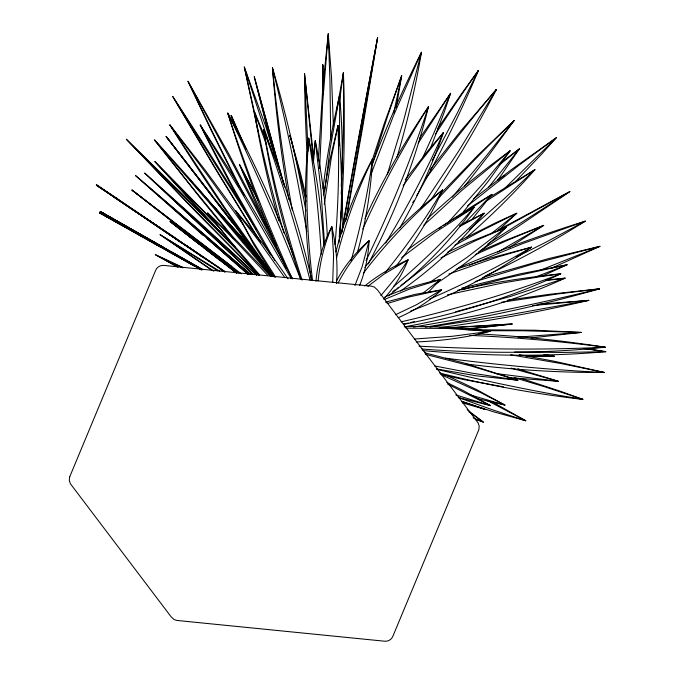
<?xml version="1.0" encoding="UTF-8"?>
<svg xmlns="http://www.w3.org/2000/svg" width="675" height="675" viewBox="0 0 675 675"><rect width="100%" height="100%" fill="white"/><g stroke="black" fill="none" stroke-linecap="round" stroke-linejoin="round"><path stroke-width="1.01" d="M340.867 212.093L340.402 236.807M322.599 93.724L322.734 64.758L322.836 93.901M289.972 136.645L289.972 135.422L290.419 136.974M322.523 94.567L322.734 64.758L322.81 94.061M343.069 227.458L341.963 190.51M339.55 145.699L339.609 95.504C332.404 126.233 326.658 157.334 323.038 188.705M319.621 168.564L322.616 103.621L328.236 33.75L331.535 77.153L333.408 126.301M318.322 160.886L322.709 88.619L328.236 33.75L329.974 81.169L330.742 139.691M341.904 173.087L343.187 135.844A1712.72 1202.774 59.2 0 0 343.415 72.681L336.715 109.873M341.221 194.062C343.052 161.232 342.512 128.258 339.609 95.504L329.923 149.858L324.65 191.067M341.229 186.384L341.677 178.225M332.691 282.336L333.585 255.547L331.813 226.69C322.886 243.574 317.638 262.288 315.968 281.289M313.411 162.726L315.293 140.729C321.722 172.631 325.941 204.998 327.392 237.516M335.053 244.713C338.361 205.132 339.415 165.358 337.973 125.66L329.24 162.557L323.637 195.143M339.23 236.9C344.292 182.326 345.262 127.432 343.415 72.681L339.753 99.284M312.854 160.869L315.293 140.729L320.937 189.709L324.498 243.675M336.462 283.567C338.04 264.516 336.066 245.295 331.813 226.69C324.43 243.911 319.916 262.305 318.161 280.943M338.977 242.688C342.63 203.782 342.377 164.498 337.973 125.66L331.408 157.3L324.312 204.238M341.533 232.757L357.016 146.298L377.62 37.564L363.209 124.192L346.3 219.434M341.719 233.069L364.517 106.903A1712.72 218.59 -78.2 0 1 377.62 37.564L345.592 221.012M396.2 107.468L401.692 75.642L384.21 123.702L371.343 162.835M393.668 112.987L401.692 75.642L387.458 116.581L371.933 165.215M335.914 251.893C344.183 219.544 356.602 188.283 372.566 158.963C370.87 190.282 366.044 221.468 357.615 251.699M336.454 258.348C345.018 224.092 357.126 190.721 372.566 158.963C367.791 193.328 360.577 227.348 351.059 260.71M397.018 157.165C407.211 122.707 415.446 87.674 421.47 52.253C402.916 89.235 386.049 127.086 371.697 165.89M387.273 174.462L403.456 121.196L421.47 52.253L393.491 115.678L370.82 174.724M430.616 147.791L444.319 111.957L450.596 93.293L419.42 138.645M359.699 285.238C365.403 271.072 368.331 255.892 369.098 240.663C355.987 252.079 344.545 265.604 336.479 281.053M437.797 128.427L462.206 92.812L478.457 70.394C460.856 112.312 440.632 153.107 418.399 192.755M362.804 229.061C381.603 186.739 403.692 145.91 428.431 106.777C415.15 161.435 394.512 214.194 368.314 263.925M354.907 285.559L362.154 266.676L369.098 240.663C356.746 253.167 346.073 267.401 338.099 283.087M364.913 218.683C382.767 179.618 404.325 142.307 428.431 106.777C411.277 159.418 390.133 210.701 366.095 260.558M422.525 158.11L433.822 133.186L450.596 93.293L418.179 143.159M478.457 70.394L456.958 113.695L432.228 160.549M399.76 228.04C417.175 197.707 432.051 165.873 443.332 132.739L429.013 149.445L405.287 179.71M412.737 202.627L413.775 200.829M416.872 195.446L417.901 193.649M385.695 243.067C407.126 207.512 426.524 170.707 443.332 132.739L420.382 161.882L403.076 185.777M435.645 134.047L438.927 128.9A1712.72 1608.922 -33.7 0 1 478.457 70.394M430.945 199.868C454.84 164.354 476.736 127.491 496.378 89.454L460.772 130.975L430.177 169.687M420.643 208.617L458.485 151.411L496.378 89.454A1712.72 1674.101 32.7 0 0 452.334 143.471L425.706 178.588M497.711 180.301L519.396 148.821L500.909 162.734M364.846 267.452C386.952 238.106 413.573 212.338 442.623 189.928C430.245 217.291 414.416 243.067 395.702 266.541M363.336 273.274C386.48 242.587 413.252 214.701 442.623 189.928C425.68 218.945 406.367 246.561 385.138 272.599M464.468 186.418L488.793 155.267L514.122 120.58L477.934 155.242L439.838 194.619M472.601 218.616L491.991 194.366L473.808 205.352L443.281 225.602M463.362 211.84L488.059 181.491L510.131 150.778C481.393 171.804 453.634 194.214 427.613 218.54M488.801 186.983L519.396 148.821L499.652 164.708M452.368 197.108L485.654 156.71L514.122 120.58A1712.72 1231.9 -74.7 0 0 468.653 166.067L439.18 197.421M380.818 295.65L398.14 274.75L408.164 259.782C392.707 266.735 377.806 275.198 364.728 286.031M383.586 299.093C394.107 287.651 402.443 274.236 408.164 259.782L383.847 274.244L367.85 286.327M447.694 223.037L483.891 182.613L510.131 150.778L462.088 190.19L423.883 225.138M515.498 181.575L541.882 153.858L556.301 137.734L511.363 169.67L473.825 198.61M464.231 223.67L491.991 194.366L458.089 216.953M428.878 291.659L440.429 279.534C421.419 283.584 402.621 289.01 384.877 297M505.052 188.08L556.301 137.734L518.653 165.493L467.446 205.993M497.804 230.934L516.797 213.232L496.538 222.37L458.333 241.481M466.096 237.76C490.497 216.582 513.608 193.902 534.946 169.636L489.113 197.632M393.449 286.664C422.28 262.33 449.491 236.014 474.086 207.385C451.052 219.831 428.777 233.753 407.995 249.708M469.277 229.677L504.368 198.653L534.946 169.636L487.232 200.517M401.65 257.656L434.818 232.605L474.086 207.385C450.596 241.321 421.158 270.937 388.344 295.869M491.602 233.364L516.797 213.232L483.46 229.77L454.958 245.227M396.942 288.562L398.562 287.339M400.992 285.5C430.456 263.478 458.452 239.439 484.245 213.199L459.599 225.492M392.782 291.575L395.28 289.769M400.486 291.06C431.798 269.114 460.375 243.11 484.245 213.199L459.557 226.623M422.609 293.414L440.429 279.534L409.295 289.145L384.666 299.405M438.995 228.547L441.568 226.775M497.829 180.048L502.175 177.103M435.999 283.694C461.211 267.435 484.869 248.721 506.048 227.45L468.956 242.3L447.449 252.332M503.035 176.563L504.74 175.475M429.368 282.665L466.72 257.588L506.048 227.45L475.183 240.84L441.045 257.774M480.229 250.687L516.89 227.34L569.86 191.599L498.049 230.099M487.941 243.835L569.86 191.599L499.264 230.327M508.756 247.919L543.679 225.391L502.149 241.701L478.794 251.733M497.728 252.163L543.679 225.391L508.655 239.828L475.208 254.661M516.215 257.141L545.856 242.232L585.292 221.164C542.185 234.562 499.669 249.961 458.224 267.874M485.021 276.075C519.488 259.765 553.028 241.481 585.292 221.164L521.969 243.861L469.479 265.123M398.14 317.756C413.952 310.812 428.962 301.725 441.602 289.879L414.855 294.41L385.459 302.189M447.382 294.848L502.926 282.918L541.274 276.522L567.152 264.76L519.843 273.907L461.869 288.073M429.57 299.05C464.569 283.821 498.741 266.642 531.562 247.16L490.058 258.145L456.19 269.224M395.466 314.752L416.779 304.568L441.602 289.879L409.075 296.966L387.113 303.564M550.817 268.507L599.948 246.341L548.303 258.677L482.752 277.408M539.857 270.447L599.948 246.341L534.743 263.469L475.175 281.551M535.477 277.037L567.152 264.76L507.853 277.762L461.658 289.879M448.9 274.033L496.876 257.293L531.562 247.16C494.572 274.042 453.448 294.865 410.763 311.065M455.659 311.766L510.502 296.435L565.118 278.168L545.788 280.091M401.102 321.848C455.288 309.31 508.832 293.718 560.79 273.805C526.087 277.408 491.527 282.631 457.498 290.368M410.392 322.582L414.349 321.68M403.338 324.093L408.375 323.021M404.139 324.262C458.03 313.504 511.152 297.624 560.79 273.805L541.274 276.522M404.359 326.869L406.342 326.531C460.839 316.448 514.637 301.278 565.118 278.168L545.417 280.648M413.505 327.08C475.917 316.44 538 303.826 599.518 288.824L550.53 294.173L507.549 300.173M501.533 302.299L557.769 293.954L599.518 288.824C542.303 305.108 484.085 317.765 425.351 327.113M429.756 327.063L502.858 315.951L588.811 300.367L538.456 304.265M439.417 327.721C489.611 320.979 539.485 311.858 588.811 300.367L532.482 305.598M467.741 329.316L512.283 323.975L447.23 327.738M465.117 329.046L512.283 323.975L450.959 327.864M531.014 337.922L581.369 332.421L535.52 330.227L467.927 329.687M518.029 337.137L581.369 332.421L522.796 330.75L481.849 330.742M414.34 339.036L452.41 336.277L490.025 331.324C461.607 327.94 432.962 325.957 404.325 326.573M416.298 341.963C441.146 340.9 465.986 337.778 490.025 331.324L447.93 328.497L406.021 328.134M526.34 356.358L554.318 356.172L544.902 354.763M514.637 352.012L562.03 352.451L605.779 351.675L587.427 348.722M523.15 355.438L554.318 356.172L543.881 354.78M469.859 335.416C515.143 337.238 560.317 341.339 605.256 347.212C544.379 353.641 482.937 353.632 421.934 349.026M419.032 346.165L422.069 346.334C483.072 349.439 544.227 350.106 605.256 347.212C563.203 340.698 520.838 336.167 478.347 333.914M422.761 350.587C483.587 356.079 544.911 357.007 605.779 351.675L584.069 348.629M508.393 377.587L558.546 381.324L517.885 368.862M465.818 363.918C511.768 369.723 558.09 372.735 604.42 372.482L554.69 361.336L519.345 354.729M445.601 358.172C498.327 364.989 551.306 369.959 604.42 372.482L562.039 363.741L510.663 354.788M495.408 373.477L558.546 381.324L511.068 368.12M503.423 386.843L464.197 379.662L440.792 374.397M436.59 368.938L475.959 375.781L517.936 380.253L464.054 363.023L424.803 352.814M434.531 365.926L471.833 373.106L517.936 380.253L472.281 366.365L425.385 354.333M436.733 369.25C485.047 381.139 533.79 391.298 582.888 399.381L560.908 391.433L520.982 378.329M477.968 398.765L504.968 405.093L476.474 389.517L447.247 375.705M439.611 372.988C486.709 384.978 534.592 393.905 582.888 399.381L544.877 386.843L514.164 377.603M458.274 397.507L490.472 405.608L463.497 390.707L446.715 382.421M462.24 402.832L484.844 409.295L483.941 408.679M470.138 394.875L504.968 405.093L480.094 392.327L442.041 375.098M455.768 394.942L490.472 405.608L447.744 384.176M461.692 401.473L493.054 411.649L525.817 420.787L492.463 402.013M475.293 419.31L483.351 422.12L467.134 409.7M462.485 401.541L484.844 409.295L483.106 408.206M458.831 397.693L491.923 409.598L525.817 420.787L487.046 400.418M473.158 417.892L483.351 422.12L469.041 411.893M183.465 267.697L155.385 254.728L177.297 266.87M182.444 267.756L155.385 254.728L178.099 267.114M121.238 224.834L99.596 212.811L160.515 247.118M142.67 236.756L99.596 212.811L193.809 265.781M135.793 232.951L184.461 260.052M153.579 242.873L201.867 269.772M188.46 262.339L201.926 269.857M201.192 269.814L167.991 251.218M164.447 247.826L100.178 211.444L194.965 265.604M171.863 252.079L202.745 269.62L100.178 211.444L202.297 269.688M219.772 271.24L160.118 234.681L212.085 270.456M217.78 270.835L160.118 234.681L213.806 271.19M225.273 271.755L96.331 185.144L160.447 228.268M113.476 196.687L194.738 251.395M167.324 232.976L204.972 258.39M219.493 268.49L224.547 271.907M177.601 239.473L96.474 184.739L117.762 199.226M186.148 245.337L225.104 271.907M201.007 256.044L224.648 271.721M150.036 221.535L202.407 256.956M114.353 197.362L180.647 242.283M185.237 245.017L202.517 256.728M150.154 221.214L201.099 255.817M114.488 196.982L160.009 227.939M96.331 185.144L138.974 213.646M238.967 273.173L221.257 259.504M231.761 266.448L131.963 190.063L185.127 231.601M241.329 273.856L131.963 190.063L219.839 258.533M236.706 271.561L191.86 236.722M198.771 243.886L170.1 221.518L202.002 246.156M183.49 231.863L236.933 273.181M222.075 261.706L236.765 273.08M203.622 247.598L236.005 272.742M220.396 260.702L170.1 221.518M248.56 274.582L207.107 238.596M248.155 274.48L135.692 175.719L250.999 274.539M250.56 274.573L135.692 175.719L202.981 235.229M252.602 274.134L144.762 173.154L198.264 221.105L256.854 274.97M253.294 274.455L144.762 173.154L256.593 275.265M258.306 274.902L194.729 210.625L126.368 139.286L185.279 196.914L235.583 247.523M257.782 273.974L199.328 214.886L126.368 139.286L239.093 251.918M216.953 224.412L154.904 161.629L221.687 234.191M221.797 230.378L154.904 161.629L229.222 241.675M267.764 275.341L237.862 243.489L207.714 212.988L234.698 247.328L258.863 275.273M270.726 276.37L237.06 241.059L207.714 212.988L231.247 242.19L259.664 274.927M190.038 179.921L192.729 182.908M194.746 185.153L230.766 225.771L266.043 267.047M194.94 185.456L196.273 186.967M200.289 191.489L201.682 193.058M204.457 196.206L205.841 197.783M207.225 199.361L271.392 274.269M255.53 252.247L212.853 205.47L214.439 207.934M261.023 259.647L212.853 205.47L214.599 207.883M235.162 239.642L192.949 188.249L154.567 140.029C195.379 184.132 234.419 229.863 272.27 276.531M233.601 238.688L199.673 197.26L154.567 140.029L208.659 202.078L270.827 276.016M211.882 195.218L166.143 136.485L232.436 222.877M226.572 214.152L166.143 136.485L262.904 262.263M217.055 201.977L252.188 247.244M229.34 217.839L241.439 233.466M240.317 232.85L258.668 256.601M260.525 259.006L263.014 262.212M273.653 276.59L225.754 209.115L169.847 124.9L204.837 169.678L237.836 214.515M272.557 276.252C236.267 227.23 202.222 176.58 169.847 124.9L207.107 174.639L243.498 225.003M288.006 278.817C272.109 255.066 254.543 232.462 235.761 210.929L253.884 244.831L274.379 277.231M284.867 277.636L259.959 242.494L235.761 210.929L251.935 239.903L275.678 277.223M257.251 237.516L213.097 165.021L172.707 96.432L205.757 147.226L245.447 210.44M260.542 242.013L218.489 173.332L172.707 96.432L254.078 225.931M255.142 227.652L256.205 229.382M274.683 260.331L233.753 188.595L200.247 125.002C233.364 174.808 264.246 226.117 292.553 278.809M270.599 255.015C245.438 212.633 221.898 169.282 200.247 125.002L242.519 194.054L291.296 278.699M257.487 198.357L239.431 164.379L253.488 198.02L264.71 222.851M258.331 200.644L239.431 164.379L272.168 236.216M244.299 195.716L217.308 141.953L187.988 81.304L229.314 154.845L276.463 245.438M283.036 260.66L232.057 162.43L187.988 81.304L210.625 129.229L238.95 186.646M265.148 223.788L267.342 228.454M292.174 278.665C267.545 224.767 246.13 169.408 227.762 113.071C253.328 160.017 275.577 208.752 294.629 258.694M286.2 268.169C263.166 217.898 243.878 165.957 227.762 113.071C254.407 167.324 278.539 222.801 300.577 279.079M246.375 149.555L231.179 115.417L237.668 132.84M242.992 142.906L231.179 115.417L237.625 132.452M265.79 139.016L254.289 111.459C260.466 148.297 268.557 184.815 278.859 220.725M266.414 144.61L254.289 111.459C262.153 152.423 272.084 192.991 283.989 232.968M300.94 279.425C284.133 230.774 271.502 180.647 263.587 129.769C283.593 178.563 300.029 228.876 311.825 280.285M302.13 280.1C285.947 230.926 272.843 180.714 263.587 129.769C281.391 179.17 296.899 229.407 310.07 280.243M271.215 149.96L244.299 67.019L258.095 131.498M284.825 187.161L265.663 126.217L244.299 67.019L256.154 119.694M290.697 137.953L300.983 175.382L306.163 196.881M284.065 184.882L254.281 76.798L271.915 146.745M283.559 183.803L254.281 76.798L273.257 150.39M289.972 135.422L298.586 168.919L305.969 201.488M273.772 152.381L274.556 155.368M305.918 211.005C297.439 162.717 286.402 114.868 272.438 67.863C275.856 111.949 281.205 155.891 288.917 199.429M292.326 210.018C283.694 162.945 277.087 115.501 272.438 67.863C285.955 122.057 297.321 176.782 306.821 231.812M311.183 279.129C304.568 232.47 303.556 184.975 308.635 138.113C316.567 173.475 321.773 209.469 323.798 245.666M312.533 280.319C306.796 233.179 305.21 185.49 308.635 138.113C314.879 176.58 319.047 215.376 321.275 254.281M313.504 155.832L304.509 73.524L305.092 109.586L307.15 159.351M313.158 158.659L304.509 73.524L308.078 151.31M69.685 476.871L69.297 480.524L70.403 483.756L171.138 616.823L174.184 619.608L176.993 620.46L384.817 641.233C388.294 641.545 391.728 639.394 392.934 636.112L478.82 429.773L479.208 426.119L478.094 422.887L377.367 289.82L374.321 287.035L371.503 286.183L163.688 265.41C160.211 265.098 156.777 267.249 155.571 270.54L69.685 476.871"/></g></svg>
